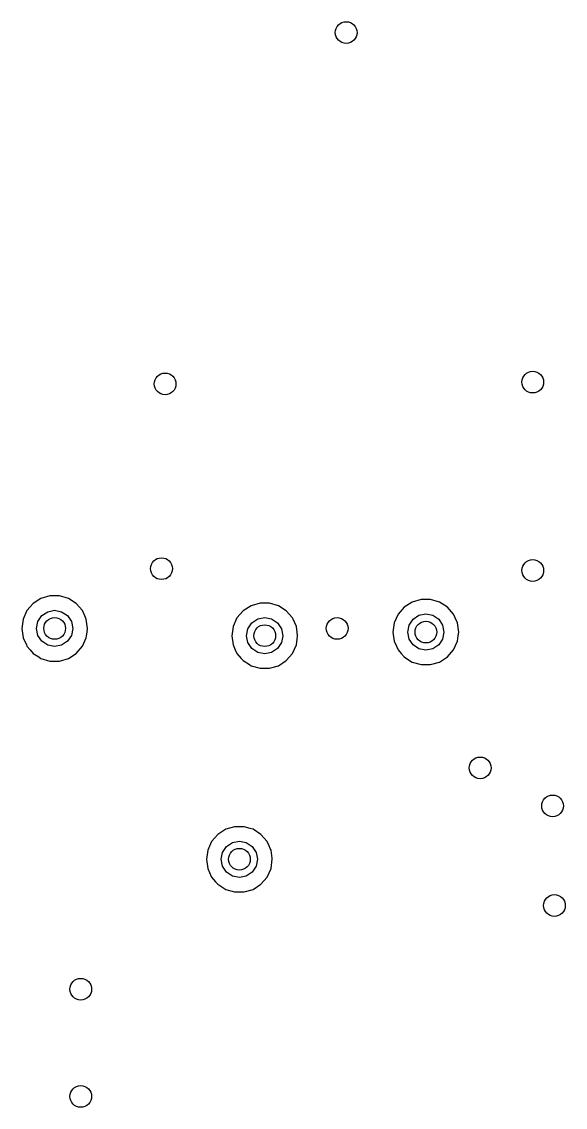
# Model space of a CAD drawing. Extents: x 100.3 to 185, y -144.7 to -85.3.
# Drawn here: x 113.64 to 121.15, y -120.81 to -105.82 of the extents above; entities that cross this region are included whole.
import ezdxf

# ---------------------------------------------------------------- set-up
doc = ezdxf.new("R2010")
doc.units = 0
doc.layers.add('BLACK', color=7, linetype='CONTINUOUS')

msp = doc.modelspace()

# ---------------------------------------------------------------- linework, layer by layer
at = {"layer": 'BLACK', "linetype": 'CONTINUOUS'}
for p, q in [((113.802, -113.856), (113.717, -113.954)), ((113.911, -113.786), (113.802, -113.856)), ((114.035, -113.749), (113.911, -113.786)), ((113.911, -113.786), (113.911, -113.786)), ((114.165, -113.749), (114.035, -113.749)), ((114.035, -113.749), (114.035, -113.749)), ((114.289, -113.786), (114.165, -113.749)), ((114.165, -113.749), (114.165, -113.749)), ((114.398, -113.856), (114.289, -113.786)), ((114.289, -113.786), (114.289, -113.786)), ((114.289, -113.786), (114.289, -113.786)), ((114.289, -113.786), (114.289, -113.786)), ((114.483, -113.954), (114.398, -113.856)), ((114.398, -113.856), (114.398, -113.856)), ((114.398, -113.856), (114.398, -113.856)), ((116.811, -113.886), (116.702, -113.956)), ((116.935, -113.849), (116.811, -113.886)), ((116.811, -113.886), (116.811, -113.886)), ((117.065, -113.849), (116.935, -113.849)), ((116.935, -113.849), (116.935, -113.849)), ((117.189, -113.886), (117.065, -113.849)), ((117.065, -113.849), (117.065, -113.849)), ((117.298, -113.956), (117.189, -113.886)), ((117.189, -113.886), (117.189, -113.886)), ((117.189, -113.886), (117.189, -113.886)), ((117.189, -113.886), (117.189, -113.886)), ((119.036, -113.836), (118.927, -113.906)), ((119.16, -113.799), (119.036, -113.836)), ((119.036, -113.836), (119.036, -113.836)), ((119.29, -113.799), (119.16, -113.799)), ((119.16, -113.799), (119.16, -113.799)), ((119.414, -113.836), (119.29, -113.799)), ((119.29, -113.799), (119.29, -113.799)), ((119.523, -113.906), (119.414, -113.836)), ((119.414, -113.836), (119.414, -113.836)), ((119.414, -113.836), (119.414, -113.836)), ((119.414, -113.836), (119.414, -113.836)), ((113.717, -113.954), (113.663, -114.072)), ((113.869, -114.104), (113.923, -114.023)), ((113.923, -114.023), (114.004, -113.969)), ((114.004, -113.969), (114.1, -113.95)), ((114.1, -113.95), (114.196, -113.969)), ((114.196, -113.969), (114.277, -114.023)), ((114.277, -114.023), (114.331, -114.104)), ((114.517, -114.028), (114.483, -113.954)), ((114.537, -114.072), (114.517, -114.028)), ((116.702, -113.956), (116.617, -114.054)), ((117.383, -114.054), (117.298, -113.956)), ((117.298, -113.956), (117.298, -113.956)), ((117.298, -113.956), (117.298, -113.956)), ((118.842, -114.004), (118.788, -114.122)), ((118.927, -113.906), (118.842, -114.004)), ((119.048, -114.073), (119.129, -114.019)), ((119.129, -114.019), (119.225, -114)), ((119.225, -114), (119.321, -114.019)), ((119.321, -114.019), (119.402, -114.073)), ((119.608, -114.004), (119.523, -113.906)), ((119.523, -113.906), (119.523, -113.906)), ((119.523, -113.906), (119.523, -113.906)), ((119.631, -114.054), (119.608, -114.004)), ((113.663, -114.072), (113.645, -114.2)), ((113.85, -114.2), (113.869, -114.104)), ((114.331, -114.104), (114.35, -114.2)), ((114.555, -114.2), (114.537, -114.072)), ((116.563, -114.172), (116.545, -114.3)), ((116.617, -114.054), (116.563, -114.172)), ((116.769, -114.204), (116.823, -114.123)), ((116.823, -114.123), (116.904, -114.069)), ((116.904, -114.069), (117, -114.05)), ((117, -114.05), (117.096, -114.069)), ((117.096, -114.069), (117.177, -114.123)), ((117.177, -114.123), (117.231, -114.204)), ((117.391, -114.071), (117.383, -114.054)), ((117.437, -114.172), (117.391, -114.071)), ((117.448, -114.25), (117.437, -114.172)), ((118.788, -114.122), (118.77, -114.25)), ((118.975, -114.25), (118.994, -114.154)), ((118.994, -114.154), (119.048, -114.073)), ((119.402, -114.073), (119.456, -114.154)), ((119.456, -114.154), (119.475, -114.25)), ((119.662, -114.122), (119.631, -114.054)), ((119.68, -114.25), (119.662, -114.122)), ((113.645, -114.2), (113.645, -114.2)), ((113.645, -114.2), (113.663, -114.328)), ((113.663, -114.328), (113.709, -114.428)), ((113.869, -114.296), (113.85, -114.2)), ((113.923, -114.377), (113.869, -114.296)), ((114.331, -114.296), (114.277, -114.377)), ((114.35, -114.2), (114.331, -114.296)), ((114.483, -114.446), (114.537, -114.328)), ((114.537, -114.328), (114.541, -114.3)), ((114.541, -114.3), (114.548, -114.25)), ((114.548, -114.25), (114.555, -114.2)), ((114.555, -114.2), (114.555, -114.2)), ((116.545, -114.3), (116.545, -114.3)), ((116.545, -114.3), (116.563, -114.428)), ((116.75, -114.3), (116.769, -114.204)), ((116.769, -114.396), (116.75, -114.3)), ((117.231, -114.204), (117.25, -114.3)), ((117.25, -114.3), (117.231, -114.396)), ((117.455, -114.3), (117.448, -114.25)), ((117.448, -114.35), (117.455, -114.3)), ((117.455, -114.3), (117.455, -114.3)), ((118.77, -114.25), (118.77, -114.25)), ((118.77, -114.25), (118.788, -114.378)), ((118.994, -114.346), (118.975, -114.25)), ((119.475, -114.25), (119.456, -114.346)), ((119.662, -114.378), (119.673, -114.3)), ((119.673, -114.3), (119.68, -114.25)), ((119.673, -114.3), (119.673, -114.3)), ((119.68, -114.25), (119.68, -114.25)), ((113.709, -114.428), (113.717, -114.446)), ((113.717, -114.446), (113.76, -114.496)), ((114.004, -114.431), (113.923, -114.377)), ((114.1, -114.45), (114.004, -114.431)), ((114.196, -114.431), (114.1, -114.45)), ((114.277, -114.377), (114.196, -114.431)), ((114.398, -114.544), (114.483, -114.446)), ((116.563, -114.428), (116.594, -114.496)), ((116.823, -114.477), (116.769, -114.396)), ((116.904, -114.531), (116.823, -114.477)), ((117.177, -114.477), (117.096, -114.531)), ((117.231, -114.396), (117.177, -114.477)), ((117.383, -114.546), (117.437, -114.428)), ((117.437, -114.428), (117.448, -114.35)), ((118.788, -114.378), (118.819, -114.446)), ((118.819, -114.446), (118.842, -114.496)), ((119.048, -114.427), (118.994, -114.346)), ((119.129, -114.481), (119.048, -114.427)), ((119.225, -114.5), (119.129, -114.481)), ((119.321, -114.481), (119.225, -114.5)), ((119.402, -114.427), (119.321, -114.481)), ((119.456, -114.346), (119.402, -114.427)), ((119.608, -114.496), (119.662, -114.378)), ((113.76, -114.496), (113.802, -114.544)), ((113.802, -114.544), (113.88, -114.594)), ((113.88, -114.594), (113.911, -114.614)), ((113.911, -114.614), (114.035, -114.65)), ((114.165, -114.65), (114.289, -114.614)), ((114.289, -114.614), (114.398, -114.544)), ((116.594, -114.496), (116.617, -114.546)), ((116.617, -114.546), (116.677, -114.615)), ((116.677, -114.615), (116.702, -114.644)), ((117, -114.55), (116.904, -114.531)), ((117.096, -114.531), (117, -114.55)), ((117.298, -114.644), (117.383, -114.546)), ((118.842, -114.496), (118.885, -114.546)), ((118.885, -114.546), (118.927, -114.594)), ((118.927, -114.594), (119.015, -114.65)), ((119.414, -114.664), (119.523, -114.594)), ((119.523, -114.594), (119.608, -114.496)), ((114.035, -114.65), (114.035, -114.65)), ((114.035, -114.65), (114.165, -114.65)), ((114.165, -114.65), (114.165, -114.65)), ((116.702, -114.644), (116.79, -114.7)), ((116.79, -114.7), (116.811, -114.714)), ((116.811, -114.714), (116.935, -114.75)), ((116.935, -114.75), (116.935, -114.75)), ((116.935, -114.75), (117.065, -114.75)), ((117.065, -114.75), (117.189, -114.714)), ((117.065, -114.75), (117.065, -114.75)), ((117.189, -114.714), (117.298, -114.644)), ((119.015, -114.65), (119.036, -114.664)), ((119.036, -114.664), (119.16, -114.7)), ((119.16, -114.7), (119.16, -114.7)), ((119.16, -114.7), (119.29, -114.7)), ((119.29, -114.7), (119.414, -114.664)), ((119.29, -114.7), (119.29, -114.7)), ((116.461, -116.973), (116.352, -117.044)), ((116.585, -116.937), (116.461, -116.973)), ((116.461, -116.973), (116.461, -116.973)), ((116.715, -116.937), (116.585, -116.937)), ((116.585, -116.937), (116.585, -116.937)), ((116.8, -116.962), (116.715, -116.937)), ((116.715, -116.937), (116.715, -116.937)), ((116.839, -116.973), (116.8, -116.962)), ((116.948, -117.044), (116.839, -116.973)), ((116.839, -116.973), (116.839, -116.973)), ((116.839, -116.973), (116.839, -116.973)), ((116.267, -117.141), (116.213, -117.259)), ((116.352, -117.044), (116.267, -117.141)), ((116.473, -117.211), (116.554, -117.157)), ((116.554, -117.157), (116.65, -117.137)), ((116.65, -117.137), (116.746, -117.157)), ((116.746, -117.157), (116.827, -117.211)), ((117.033, -117.141), (116.948, -117.044)), ((116.948, -117.044), (116.948, -117.044)), ((116.948, -117.044), (116.948, -117.044)), ((117.06, -117.2), (117.033, -117.141)), ((116.213, -117.259), (116.195, -117.387)), ((116.4, -117.387), (116.419, -117.292)), ((116.419, -117.292), (116.473, -117.211)), ((116.827, -117.211), (116.881, -117.292)), ((116.881, -117.292), (116.9, -117.387)), ((117.077, -117.239), (117.06, -117.2)), ((117.087, -117.259), (117.077, -117.239)), ((117.103, -117.369), (117.087, -117.259)), ((116.195, -117.387), (116.195, -117.388)), ((116.195, -117.388), (116.213, -117.516)), ((116.419, -117.483), (116.4, -117.387)), ((116.9, -117.387), (116.881, -117.483)), ((117.087, -117.516), (117.105, -117.387)), ((117.105, -117.387), (117.103, -117.369)), ((116.213, -117.516), (116.262, -117.622)), ((116.262, -117.622), (116.267, -117.634)), ((116.473, -117.564), (116.419, -117.483)), ((116.554, -117.618), (116.473, -117.564)), ((116.65, -117.637), (116.554, -117.618)), ((116.746, -117.618), (116.65, -117.637)), ((116.827, -117.564), (116.746, -117.618)), ((116.881, -117.483), (116.827, -117.564)), ((117.033, -117.634), (117.087, -117.516)), ((116.267, -117.634), (116.321, -117.696)), ((116.321, -117.696), (116.352, -117.731)), ((116.352, -117.731), (116.461, -117.802)), ((116.839, -117.802), (116.948, -117.731)), ((116.948, -117.731), (117.033, -117.634)), ((116.461, -117.802), (116.461, -117.802)), ((116.461, -117.802), (116.585, -117.838)), ((116.585, -117.838), (116.585, -117.838)), ((116.585, -117.838), (116.715, -117.838)), ((116.715, -117.838), (116.839, -117.802)), ((116.715, -117.838), (116.715, -117.838))]:
    msp.add_line(p, q, dxfattribs=at)
at = {"layer": 'BLACK'}
for centre in [(118.125, -105.975), (115.625, -110.825), (120.7, -110.8), (115.575, -113.375), (120.7, -113.4), (114.1, -114.2), (117, -114.3), (118, -114.2), (119.225, -114.25), (119.975, -116.125), (120.975, -116.65), (116.65, -117.387), (121, -118.025), (114.46, -119.18), (114.46, -120.66)]:
    msp.add_circle(centre, 0.15, dxfattribs=at)

doc.saveas('drawing.dxf')
